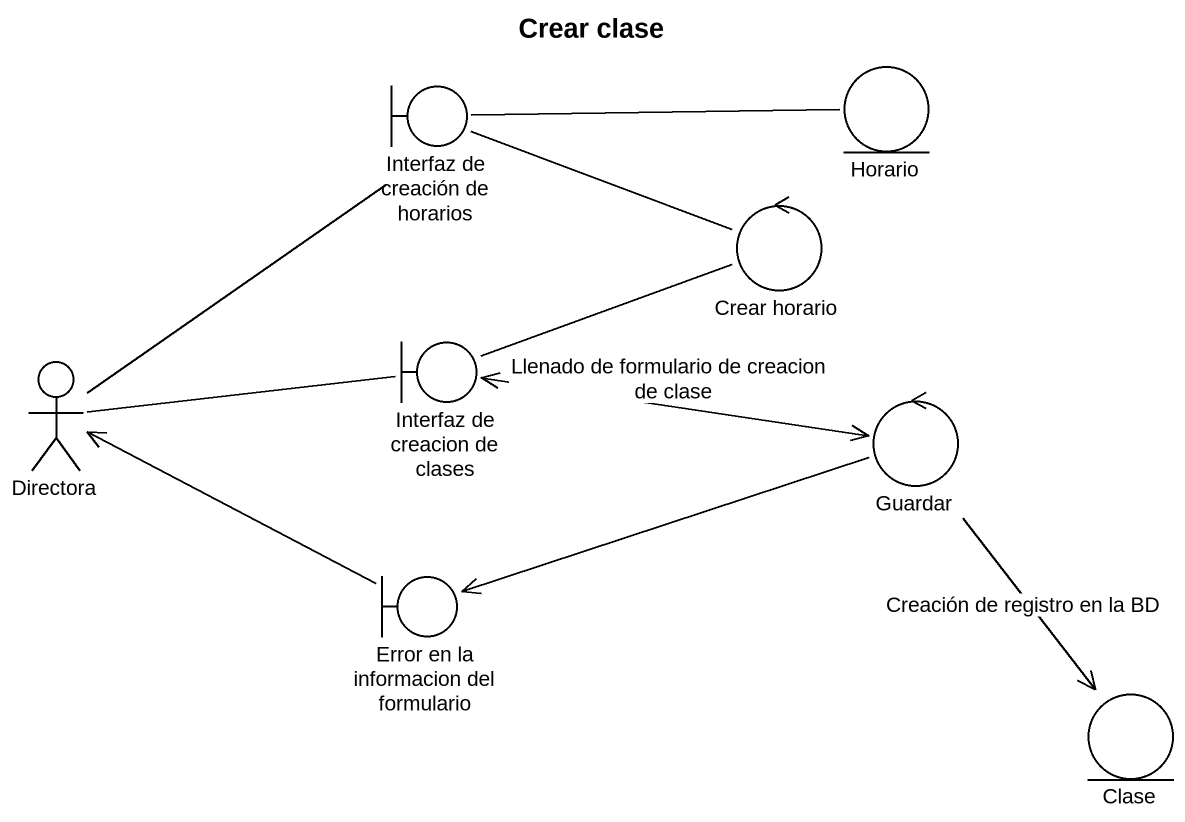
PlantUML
@startuml
title Crear clase
boundary "Interfaz de creación de horarios" as Interfaz_de_creación_de
entity Horario
control "Crear horario" as Crear_horario
boundary "Interfaz de creacion de clases" as Interfaz_de_creacion_de
actor Directora
control Guardar
boundary "Error en la informacion del formulario" as Error_en_la_informacion_del
entity Clase
Interfaz_de_creación_de -right- Horario
Interfaz_de_creación_de -- Directora
Crear_horario -left- Interfaz_de_creación_de
Interfaz_de_creacion_de -right- Crear_horario
Interfaz_de_creacion_de <-right-> Guardar : Llenado de formulario de creacion de clase
Directora -right- Interfaz_de_creacion_de
Directora <-right- Error_en_la_informacion_del
Guardar -left-> Error_en_la_informacion_del
Guardar --> Clase : Creación de registro en la BD
@enduml
